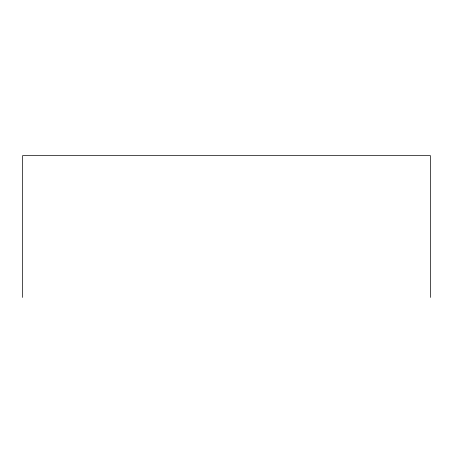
<?xml version="1.0" encoding="UTF-8"?>
<svg xmlns="http://www.w3.org/2000/svg" width="453" height="453" viewBox="0 0 453 453"><rect width="100%" height="100%" fill="white"/><g stroke="black" fill="none" stroke-linecap="round" stroke-linejoin="round"><path stroke-width="0.68" d="M430.35 297.434L430.35 155.566L22.65 155.566L22.65 297.434"/></g></svg>
